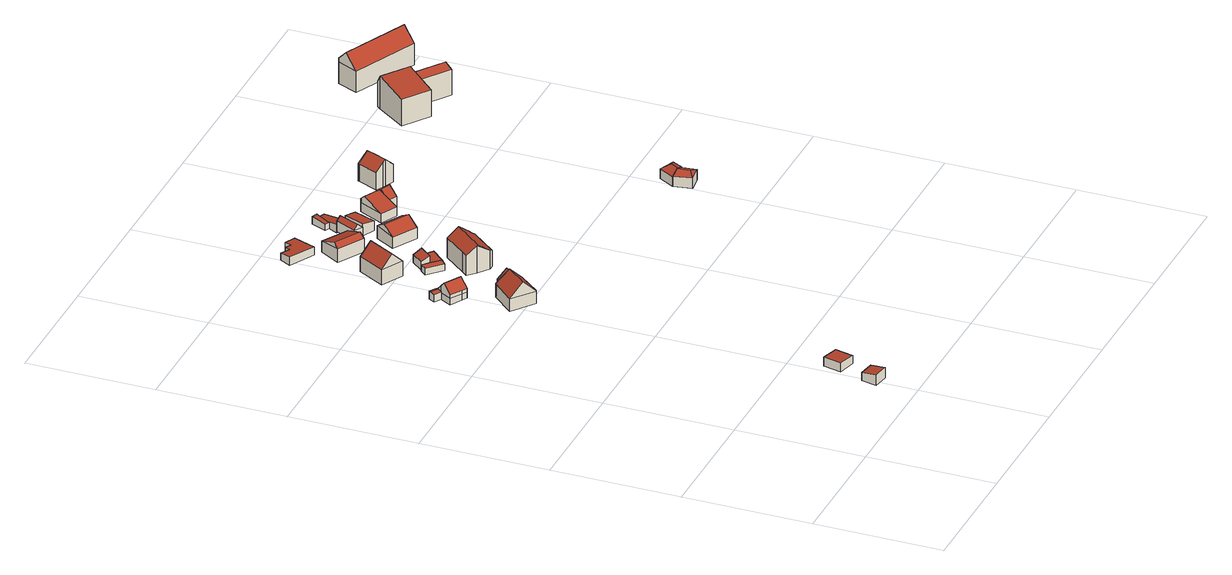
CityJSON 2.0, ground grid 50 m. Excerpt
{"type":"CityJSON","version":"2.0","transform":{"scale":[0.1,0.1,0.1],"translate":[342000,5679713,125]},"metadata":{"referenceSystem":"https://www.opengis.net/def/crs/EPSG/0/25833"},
"CityObjects":{
"building1":{"type":"Building","attributes":{"Dachtyp_tdc":"tdcPolyFlatRoof","Gemeindeschluessel":14729160,"Dachneigung":8.6,"QualitaetDacherkennung":75,"Geometrietyp2DReferenz":"3000","function":"31001_9998","roofType":"2100","measuredHeight":4.28},"geometry":[{"type":"MultiSurface","lod":"2","boundaries":[[[0,1,2,3]],[[1,4,5,2]],[[4,6,7,5]],[[6,0,3,7]],[[6,4,1,0]],[[3,2,5,7]]],"semantics":{"surfaces":[{"type":"WallSurface"},{"type":"RoofSurface"},{"type":"GroundSurface"}],"values":[0,0,0,0,1,2]}}]},
"building2":{"type":"Building","attributes":{"Dachtyp_tdc":"tdcPolyFlatRoof","Gemeindeschluessel":14729160,"Dachneigung":3.16,"QualitaetDacherkennung":64,"Geometrietyp2DReferenz":"3000","function":"31001_9998","roofType":"2100","measuredHeight":3.6},"geometry":[{"type":"MultiSurface","lod":"2","boundaries":[[[8,9,10,11]],[[9,12,13,10]],[[12,14,15,13]],[[14,8,11,15]],[[14,12,9,8]],[[11,10,13,15]]],"semantics":{"surfaces":[{"type":"WallSurface"},{"type":"RoofSurface"},{"type":"GroundSurface"}],"values":[0,0,0,0,1,2]}}]},
"building3":{"type":"Building","attributes":{"Gemeindeschluessel":14729160,"Geometrietyp2DReferenz":"3000","function":"31001_9998","roofType":"9999"},"children":["building3-1","building3-2"]},
"building3-1":{"type":"BuildingPart","attributes":{"Dachtyp_tdc":"tdcGableRoof","Dachneigung":47.3,"QualitaetDacherkennung":69,"Geometrietyp2DReferenz":"3000","roofType":"3100","measuredHeight":7.34},"parents":["building3"],"geometry":[{"type":"MultiSurface","lod":"2","boundaries":[[[16,17,18,19]],[[17,20,21,18]],[[20,22,23,21]],[[22,24,25,23]],[[26,16,19,27]],[[26,28,29,30,31,32,16]],[[31,33,34,35,32]],[[16,32,35,17]],[[17,35,34,20]],[[20,34,33,22]],[[22,33,31,30,36,24]],[[19,18,21,23,25,27]],[[27,25,24,26]],[[29,37,36,30]],[[24,36,28,26]],[[28,36,37,29]]],"semantics":{"surfaces":[{"type":"WallSurface"},{"type":"RoofSurface"},{"type":"GroundSurface"},{"type":"ClosureSurface"}],"values":[0,0,0,0,0,1,1,0,0,0,0,2,3,0,3,3]}}]},
"building3-2":{"type":"BuildingPart","attributes":{"Dachtyp_tdc":"tdcGableRoof","Dachneigung":17.5,"QualitaetDacherkennung":60,"Geometrietyp2DReferenz":"3000","roofType":"3100","measuredHeight":3.58},"parents":["building3"],"geometry":[{"type":"MultiSurface","lod":"2","boundaries":[[[36,38,39,25,24]],[[38,40,41,39]],[[40,42,26,27,41]],[[40,38,43]],[[38,36,37,43]],[[42,40,43,37,29]],[[25,39,41,27]],[[28,26,42]],[[24,25,27,26]],[[36,24,26,28]],[[42,29,28]],[[36,28,29,37]]],"semantics":{"surfaces":[{"type":"WallSurface"},{"type":"RoofSurface"},{"type":"GroundSurface"},{"type":"ClosureSurface"}],"values":[0,0,0,0,1,1,2,0,3,3,0,3]}}]},
"building4":{"type":"Building","attributes":{"Gemeindeschluessel":14729160,"Geometrietyp2DReferenz":"3000","function":"31001_9998","roofType":"9999"},"children":["building4-1","building4-2"]},
"building4-1":{"type":"BuildingPart","attributes":{"Dachtyp_tdc":"tdcGableRoof","Dachneigung":44.37,"QualitaetDacherkennung":78,"Geometrietyp2DReferenz":"3000","roofType":"3100","measuredHeight":10.51},"parents":["building4"],"geometry":[{"type":"MultiSurface","lod":"2","boundaries":[[[44,45,46,47]],[[48,49,50,51,52]],[[49,53,54,50]],[[53,44,47,54]],[[55,53,56,57,58]],[[59,60,57,56]],[[48,60,59,49]],[[49,59,56,53]],[[44,55,58,45]],[[53,55,44]],[[47,46,51,50,54]],[[52,61,48]],[[52,51,46,45]],[[52,45,62,61]],[[45,58,57,60,48,61,63,62]],[[62,63,61]]],"semantics":{"surfaces":[{"type":"WallSurface"},{"type":"RoofSurface"},{"type":"GroundSurface"},{"type":"ClosureSurface"}],"values":[0,0,0,0,1,1,0,0,0,0,2,0,3,3,0,3]}}]},
"building4-2":{"type":"BuildingPart","attributes":{"Dachtyp_tdc":"tdcGableRoof","Dachneigung":44.36,"QualitaetDacherkennung":53,"Geometrietyp2DReferenz":"3000","roofType":"3100","measuredHeight":8.65},"parents":["building4"],"geometry":[{"type":"MultiSurface","lod":"2","boundaries":[[[45,64,65,46]],[[64,66,67,65]],[[66,52,51,67]],[[66,64,68]],[[64,45,62,63,68]],[[52,66,68,63,61]],[[46,65,67,51]],[[46,51,52,45]],[[61,62,45,52]],[[63,62,61]]],"semantics":{"surfaces":[{"type":"WallSurface"},{"type":"RoofSurface"},{"type":"GroundSurface"},{"type":"ClosureSurface"}],"values":[0,0,0,0,1,1,2,3,3,3]}}]},
"building5":{"type":"Building","attributes":{"Dachtyp_tdc":"tdcGableRoof","Gemeindeschluessel":14729160,"Dachneigung":44.62,"QualitaetDacherkennung":80,"Geometrietyp2DReferenz":"3000","function":"31001_9998","roofType":"3100","measuredHeight":10.84},"geometry":[{"type":"MultiSurface","lod":"2","boundaries":[[[69,70,71,72]],[[70,73,74,71]],[[73,75,76,74]],[[75,69,72,76]],[[73,70,77]],[[69,75,78]],[[70,69,78,77]],[[75,73,77,78]],[[72,71,74,76]]],"semantics":{"surfaces":[{"type":"WallSurface"},{"type":"RoofSurface"},{"type":"GroundSurface"}],"values":[0,0,0,0,0,0,1,1,2]}}]},
"building6":{"type":"Building","attributes":{"Dachtyp_tdc":"tdcPolyFlatRoof","Gemeindeschluessel":14729160,"Dachneigung":0,"QualitaetDacherkennung":82,"Geometrietyp2DReferenz":"3000","function":"31001_9998","roofType":"1000","measuredHeight":2.55},"geometry":[{"type":"MultiSurface","lod":"2","boundaries":[[[79,80,81,82]],[[80,83,84,81]],[[83,85,86,84]],[[85,87,88,86]],[[87,79,82,88]],[[87,85,83,80,79]],[[82,81,84,86,88]]],"semantics":{"surfaces":[{"type":"WallSurface"},{"type":"RoofSurface"},{"type":"GroundSurface"}],"values":[0,0,0,0,0,1,2]}}]},
"building7":{"type":"Building","attributes":{"Dachtyp_tdc":"tdcPolyFlatRoof","Gemeindeschluessel":14729160,"Dachneigung":25.08,"QualitaetDacherkennung":75,"Geometrietyp2DReferenz":"3000","function":"31001_9998","roofType":"2100","measuredHeight":4.91},"geometry":[{"type":"MultiSurface","lod":"2","boundaries":[[[89,90,91,92]],[[90,93,94,91]],[[93,95,96,94]],[[95,97,98,96]],[[97,89,92,98]],[[97,95,93,90,89]],[[92,91,94,96,98]]],"semantics":{"surfaces":[{"type":"WallSurface"},{"type":"RoofSurface"},{"type":"GroundSurface"}],"values":[0,0,0,0,0,1,2]}}]},
"building8":{"type":"Building","attributes":{"Dachtyp_tdc":"tdcPolyFlatRoof","Gemeindeschluessel":14729160,"Dachneigung":2.7,"QualitaetDacherkennung":62,"Geometrietyp2DReferenz":"3000","function":"31001_9998","roofType":"2100","measuredHeight":2.86},"geometry":[{"type":"MultiSurface","lod":"2","boundaries":[[[99,85,86,100]],[[85,83,84,86]],[[83,101,102,84]],[[101,99,100,102]],[[101,83,85,99]],[[100,86,84,102]]],"semantics":{"surfaces":[{"type":"WallSurface"},{"type":"RoofSurface"},{"type":"GroundSurface"}],"values":[0,0,0,0,1,2]}}]},
"building9":{"type":"Building","attributes":{"Dachtyp_tdc":"tdcPolyFlatRoof","Gemeindeschluessel":14729160,"Dachneigung":5.77,"QualitaetDacherkennung":79,"Geometrietyp2DReferenz":"3000","function":"31001_9998","roofType":"2100","measuredHeight":3.42},"geometry":[{"type":"MultiSurface","lod":"2","boundaries":[[[103,104,105,106]],[[104,107,108,105]],[[107,109,110,108]],[[109,111,112,110]],[[111,113,114,112]],[[113,115,116,114]],[[115,117,118,116]],[[117,103,106,118]],[[117,115,113,111,109,107,104,103]],[[106,105,108,110,112,114,116,118]]],"semantics":{"surfaces":[{"type":"WallSurface"},{"type":"RoofSurface"},{"type":"GroundSurface"}],"values":[0,0,0,0,0,0,0,0,1,2]}}]},
"building10":{"type":"Building","attributes":{"Dachtyp_tdc":"tdcGableRoof","Gemeindeschluessel":14729160,"Dachneigung":20.6,"QualitaetDacherkennung":34,"Geometrietyp2DReferenz":"3000","function":"31001_9998","roofType":"3100","measuredHeight":7.27},"geometry":[{"type":"MultiSurface","lod":"2","boundaries":[[[119,120,121,122]],[[120,123,124,121]],[[123,125,126,124]],[[125,119,122,126]],[[123,120,127]],[[119,125,128]],[[120,119,128,127]],[[125,123,127,128]],[[122,121,124,126]]],"semantics":{"surfaces":[{"type":"WallSurface"},{"type":"RoofSurface"},{"type":"GroundSurface"}],"values":[0,0,0,0,0,0,1,1,2]}}]},
"building11":{"type":"Building","attributes":{"Dachtyp_tdc":"tdcFreeFormRoof","Gemeindeschluessel":14729160,"Dachneigung":36.42,"QualitaetDacherkennung":50,"Geometrietyp2DReferenz":"3000","function":"31001_9998","roofType":"5000","measuredHeight":11.28},"geometry":[{"type":"MultiSurface","lod":"2","boundaries":[[[129,130,131,132]],[[130,133,134,131]],[[133,135,136,134]],[[135,137,138,136]],[[137,139,140,138]],[[139,141,142,140]],[[141,143,144,142]],[[143,145,146,144]],[[145,129,132,146]],[[147,148,139,137,135,133]],[[129,145,143,141,148,147,130]],[[141,139,148]],[[133,130,147]],[[132,131,134,136,138,140,142,144,146]]],"semantics":{"surfaces":[{"type":"WallSurface"},{"type":"RoofSurface"},{"type":"GroundSurface"}],"values":[0,0,0,0,0,0,0,0,0,1,1,0,0,2]}}]},
"building12":{"type":"Building","attributes":{"Dachtyp_tdc":"tdcGableRoof","Gemeindeschluessel":14729160,"Dachneigung":33.05,"QualitaetDacherkennung":87,"Geometrietyp2DReferenz":"3000","function":"31001_9998","roofType":"3100","measuredHeight":7.6},"geometry":[{"type":"MultiSurface","lod":"2","boundaries":[[[149,150,151,152]],[[150,153,154,151]],[[153,155,156,154]],[[155,149,152,156]],[[153,150,157]],[[149,155,158]],[[150,149,158,157]],[[155,153,157,158]],[[152,151,154,156]]],"semantics":{"surfaces":[{"type":"WallSurface"},{"type":"RoofSurface"},{"type":"GroundSurface"}],"values":[0,0,0,0,0,0,1,1,2]}}]},
"building13":{"type":"Building","attributes":{"Dachtyp_tdc":"tdcGableRoof","Gemeindeschluessel":14729160,"Dachneigung":43.21,"QualitaetDacherkennung":54,"Geometrietyp2DReferenz":"3000","function":"31001_9998","roofType":"3100","measuredHeight":5.81},"geometry":[{"type":"MultiSurface","lod":"2","boundaries":[[[159,160,161,162]],[[160,163,164,161]],[[163,165,166,164]],[[165,159,162,166]],[[163,160,167]],[[159,165,168]],[[160,159,168,167]],[[165,163,167,168]],[[162,161,164,166]]],"semantics":{"surfaces":[{"type":"WallSurface"},{"type":"RoofSurface"},{"type":"GroundSurface"}],"values":[0,0,0,0,0,0,1,1,2]}}]},
"building14":{"type":"Building","attributes":{"Dachtyp_tdc":"tdcPolyFlatRoof","Gemeindeschluessel":14729160,"Dachneigung":8.73,"QualitaetDacherkennung":64,"Geometrietyp2DReferenz":"3000","function":"31001_9998","roofType":"2100","measuredHeight":4.81},"geometry":[{"type":"MultiSurface","lod":"2","boundaries":[[[169,170,171,162]],[[170,172,173,171]],[[172,174,161,173]],[[174,169,162,161]],[[174,172,170,169]],[[162,171,173,161]]],"semantics":{"surfaces":[{"type":"WallSurface"},{"type":"RoofSurface"},{"type":"GroundSurface"}],"values":[0,0,0,0,1,2]}}]},
"building15":{"type":"Building","attributes":{"Gemeindeschluessel":14729160,"Geometrietyp2DReferenz":"3000","function":"31001_9998","roofType":"9999"},"children":["building15-1","building15-2"]},
"building15-1":{"type":"BuildingPart","attributes":{"Dachtyp_tdc":"tdcPolyFlatRoof","Dachneigung":10.03,"QualitaetDacherkennung":52,"Geometrietyp2DReferenz":"3000","roofType":"2100","measuredHeight":3.46},"parents":["building15"],"geometry":[{"type":"MultiSurface","lod":"2","boundaries":[[[175,176,177,178]],[[176,179,180,177]],[[179,181,182,183,180]],[[184,175,178,185]],[[184,186,181,179,176,175]],[[178,177,180,183,185]],[[186,182,181]],[[184,185,183,182,186]]],"semantics":{"surfaces":[{"type":"WallSurface"},{"type":"RoofSurface"},{"type":"GroundSurface"},{"type":"ClosureSurface"}],"values":[0,0,0,0,1,2,0,3]}}]},
"building15-2":{"type":"BuildingPart","attributes":{"Dachtyp_tdc":"tdcPolyFlatRoof","Dachneigung":4.18,"QualitaetDacherkennung":34,"Geometrietyp2DReferenz":"3000","roofType":"2100","measuredHeight":3},"parents":["building15"],"geometry":[{"type":"MultiSurface","lod":"2","boundaries":[[[182,187,188,183]],[[187,189,190,188]],[[189,191,184,185,190]],[[189,187,182,186,191]],[[185,183,188,190]],[[186,184,191]],[[182,183,185,184,186]]],"semantics":{"surfaces":[{"type":"WallSurface"},{"type":"RoofSurface"},{"type":"GroundSurface"},{"type":"ClosureSurface"}],"values":[0,0,0,1,2,0,3]}}]},
"building16":{"type":"Building","attributes":{"Gemeindeschluessel":14729160,"Geometrietyp2DReferenz":"3000","function":"31001_9998","roofType":"9999"},"children":["building16-1","building16-2"]},
"building16-1":{"type":"BuildingPart","attributes":{"Dachtyp_tdc":"tdcGableRoof","Dachneigung":18.3,"QualitaetDacherkennung":64,"Geometrietyp2DReferenz":"3000","roofType":"3100","measuredHeight":6.74},"parents":["building16"],"geometry":[{"type":"MultiSurface","lod":"2","boundaries":[[[192,193,194,195]],[[193,196,197,194]],[[196,198,199,197]],[[198,200,201,199]],[[202,203,204,205]],[[196,193,206,207,205,204]],[[192,208,206,193]],[[198,203,202,209,200]],[[196,204,203,198]],[[201,195,194,197,199]],[[195,201,200,192]],[[209,202,205]],[[208,207,206]],[[200,209,208,192]],[[209,205,207,208]]],"semantics":{"surfaces":[{"type":"WallSurface"},{"type":"RoofSurface"},{"type":"GroundSurface"},{"type":"ClosureSurface"}],"values":[0,0,0,0,1,1,0,0,0,2,3,0,0,3,3]}}]},
"building16-2":{"type":"BuildingPart","attributes":{"Dachtyp_tdc":"tdcGableRoof","Dachneigung":40.87,"QualitaetDacherkennung":72,"Geometrietyp2DReferenz":"3000","roofType":"3100","measuredHeight":7.49},"parents":["building16"],"geometry":[{"type":"MultiSurface","lod":"2","boundaries":[[[209,210,211,201,200]],[[210,212,213,211]],[[212,208,192,195,213]],[[212,210,214]],[[210,209,205,215,214]],[[208,212,214,215,207]],[[201,211,213,195]],[[200,201,195,192]],[[200,192,208,209]],[[215,205,207]],[[209,208,207,205]]],"semantics":{"surfaces":[{"type":"WallSurface"},{"type":"RoofSurface"},{"type":"GroundSurface"},{"type":"ClosureSurface"}],"values":[0,0,0,0,1,1,2,3,3,0,3]}}]},
"building17":{"type":"Building","attributes":{"Dachtyp_tdc":"tdcGableRoof","Gemeindeschluessel":14729160,"Dachneigung":39.29,"QualitaetDacherkennung":67,"Geometrietyp2DReferenz":"3000","function":"31001_9998","roofType":"3100","measuredHeight":10.74},"geometry":[{"type":"MultiSurface","lod":"2","boundaries":[[[216,217,218,219]],[[217,220,221,218]],[[220,222,223,221]],[[222,224,225,223]],[[224,226,227,225]],[[226,228,229,227]],[[228,230,231,229]],[[230,216,219,231]],[[226,224,222,220,217,216]],[[216,230,228,226]],[[219,218,221,223,225,227,229,231]]],"semantics":{"surfaces":[{"type":"WallSurface"},{"type":"RoofSurface"},{"type":"GroundSurface"}],"values":[0,0,0,0,0,0,0,0,1,1,2]}}]},
"building18":{"type":"Building","attributes":{"Gemeindeschluessel":14729160,"Geometrietyp2DReferenz":"3000","function":"31001_9998","roofType":"9999"},"children":["building18-1","building18-2"]},
"building18-1":{"type":"BuildingPart","attributes":{"Dachtyp_tdc":"tdcHipAndGableRoof","Dachneigung":24.91,"QualitaetDacherkennung":82,"Geometrietyp2DReferenz":"3000","roofType":"5000","measuredHeight":5.65},"parents":["building18"],"geometry":[{"type":"MultiSurface","lod":"2","boundaries":[[[232,233,234,235]],[[233,236,237,234]],[[236,238,239,240,237]],[[236,233,241]],[[233,232,242,243,244,241]],[[238,236,241,244]],[[235,234,237,240]],[[245,239,238,246]],[[232,235,240,239,245]],[[238,244,243,246]],[[245,242,232]],[[246,243,242,245]]],"semantics":{"surfaces":[{"type":"WallSurface"},{"type":"RoofSurface"},{"type":"GroundSurface"},{"type":"ClosureSurface"}],"values":[0,0,0,1,1,1,2,0,3,0,0,3]}}]},
"building18-2":{"type":"BuildingPart","attributes":{"Dachtyp_tdc":"tdcHipAndGableRoof","Dachneigung":23.13,"QualitaetDacherkennung":94,"Geometrietyp2DReferenz":"3000","roofType":"5000","measuredHeight":5.64},"parents":["building18"],"geometry":[{"type":"MultiSurface","lod":"2","boundaries":[[[239,247,248,240]],[[247,249,250,248]],[[249,251,232,235,250]],[[249,247,252]],[[247,239,246,243,253,252]],[[251,249,252,253]],[[240,248,250,235]],[[245,232,251,242]],[[239,240,235,232,245]],[[251,253,243,242]],[[245,246,239]],[[242,243,246,245]]],"semantics":{"surfaces":[{"type":"WallSurface"},{"type":"RoofSurface"},{"type":"GroundSurface"},{"type":"ClosureSurface"}],"values":[0,0,0,1,1,1,2,0,3,0,0,3]}}]},
"building19":{"type":"Building","attributes":{"Gemeindeschluessel":14729160,"Geometrietyp2DReferenz":"3000","function":"31001_9998","roofType":"9999"},"children":["building19-1","building19-2"]},
"building19-1":{"type":"BuildingPart","attributes":{"Dachtyp_tdc":"tdcGableRoof","Dachneigung":48.93,"QualitaetDacherkennung":59,"Geometrietyp2DReferenz":"3000","roofType":"3100","measuredHeight":11.82},"parents":["building19"],"geometry":[{"type":"MultiSurface","lod":"2","boundaries":[[[254,255,256,257]],[[255,258,259,256]],[[260,261,262,263]],[[261,254,257,262]],[[264,258,255,254]],[[254,261,260,265,264]],[[257,256,259,266,267,263,262]],[[266,259,258,264]],[[260,263,267,265]],[[265,267,266,264]]],"semantics":{"surfaces":[{"type":"WallSurface"},{"type":"RoofSurface"},{"type":"GroundSurface"},{"type":"ClosureSurface"}],"values":[0,0,0,0,1,1,2,3,3,3]}}]},
"building19-2":{"type":"BuildingPart","attributes":{"Dachtyp_tdc":"tdcGableRoof","Dachneigung":10.06,"QualitaetDacherkennung":22,"Geometrietyp2DReferenz":"3000","roofType":"3100","measuredHeight":13.49},"parents":["building19"],"geometry":[{"type":"MultiSurface","lod":"2","boundaries":[[[268,269,270,259,258]],[[269,271,272,270]],[[271,273,274,272]],[[273,275,276,274]],[[275,277,278,276]],[[277,279,260,263,278]],[[273,271,269,268,280]],[[280,279,277,275,273]],[[263,267,266,259,270,272,274,276,278]],[[265,260,279,280]],[[267,263,260,265]],[[268,258,264,265,280]],[[258,259,266,264]],[[264,266,267,265]]],"semantics":{"surfaces":[{"type":"WallSurface"},{"type":"RoofSurface"},{"type":"GroundSurface"},{"type":"ClosureSurface"}],"values":[0,0,0,0,0,0,1,1,2,0,3,0,3,3]}}]},
"building20":{"type":"Building","attributes":{"Dachtyp_tdc":"tdcGableRoof","Gemeindeschluessel":14729160,"Dachneigung":45.99,"QualitaetDacherkennung":72,"Geometrietyp2DReferenz":"3000","function":"31001_9998","roofType":"3100","measuredHeight":14.26},"geometry":[{"type":"MultiSurface","lod":"2","boundaries":[[[281,282,283,284]],[[282,285,286,283]],[[285,287,288,286]],[[287,289,290,288]],[[289,291,292,290]],[[291,281,284,292]],[[291,293,294,281]],[[294,293,295,296,297,298]],[[281,294,298,282]],[[282,298,297,285]],[[285,297,296,287]],[[287,296,295,289]],[[289,295,293,291]],[[284,283,286,288,290,292]]],"semantics":{"surfaces":[{"type":"WallSurface"},{"type":"RoofSurface"},{"type":"GroundSurface"}],"values":[0,0,0,0,0,0,1,1,0,0,0,0,0,2]}}]}
},
"vertices":[
[141,15,268],[152,74,259],[152,74,225],[141,15,225],[211,63,259],[211,63,225],[200,4,268],[200,4,225],
[283,162,237],[212,179,241],[212,179,205],[283,162,205],[229,250,241],[229,250,205],[300,233,237],[300,233,205],
[113,1614,309],[74,1546,309],[74,1546,283],[113,1614,283],[55,1557,309],[55,1557,283],[8,1583,309],[8,1583,283],[33,1627,309],[33,1627,283],[47,1652,309],[47,1652,283],[45,1647,315],[43,1645,317],[33,1627,340],[26,1614,356],[91,1576,356],[8,1583,323],[55,1557,323],[74,1546,323],[33,1627,313],[41,1642,318],
[5,1643,313],[5,1643,283],[19,1668,315],[19,1668,283],[47,1652,315],[13,1658,318],
[179,1478,296],[195,1460,296],[195,1460,245],[179,1478,245],[247,1405,296],[189,1329,296],[189,1329,245],[247,1405,245],[247,1405,295],[104,1395,296],[104,1395,245],[179,1478,300],[147,1361,350],[214,1440,350],[195,1460,324],[189,1329,300],[247,1405,304],[246,1406,296],[196,1460,296],[221,1433,332],
[216,1487,296],[216,1487,245],[275,1441,295],[275,1441,245],[245,1464,332],
[52,1862,341],[110,1967,341],[110,1967,280],[52,1862,280],[194,1920,342],[194,1920,280],[137,1816,342],[137,1816,280],[152,1944,389],[94,1839,389],
[200,1755,289],[220,1778,289],[220,1778,263],[200,1755,263],[246,1756,289],[246,1756,263],[278,1723,289],[278,1723,263],[256,1704,289],[256,1704,263],
[246,1756,316],[220,1778,300],[220,1778,267],[246,1756,267],[259,1825,300],[259,1825,267],[285,1803,316],[285,1803,267],[284,1801,316],[284,1801,267],
[319,1771,292],[319,1771,263],[284,1801,292],[284,1801,263],
[75,2221,303],[97,2264,298],[97,2264,269],[75,2221,269],[130,2244,298],[130,2244,269],[142,2265,296],[142,2265,269],[165,2253,296],[165,2253,269],[179,2281,293],[179,2281,269],[220,2261,293],[220,2261,269],[172,2167,303],[172,2167,269],
[248,2008,330],[146,2067,330],[146,2067,275],[248,2008,275],[192,2147,321],[192,2147,275],[294,2088,321],[294,2088,275],[155,2084,348],[257,2025,348],
[384,1575,303],[364,1573,314],[364,1573,237],[384,1575,237],[323,1607,347],[323,1607,237],[292,1637,316],[292,1637,237],[309,1657,317],[309,1657,237],[384,1746,317],[384,1746,237],[453,1688,318],[453,1688,237],[451,1685,318],[451,1685,237],[466,1673,303],[466,1673,237],[327,1604,350],[420,1716,350],
[410,1871,317],[314,1926,317],[314,1926,272],[410,1871,272],[358,2001,326],[358,2001,272],[456,1945,326],[456,1945,272],[339,1968,348],[435,1912,348],
[386,2135,309],[353,2054,308],[353,2054,274],[386,2135,274],[313,2071,315],[313,2071,274],[347,2152,316],[347,2152,274],[330,2064,332],[363,2145,332],
[386,2135,322],[435,2116,314],[435,2116,274],[404,2031,313],[404,2031,274],[353,2054,322],
[428,2232,284],[386,2135,303],[386,2135,268],[428,2232,268],[347,2152,303],[347,2152,268],[365,2187,296],[365,2187,293],[365,2187,268],[395,2246,284],[395,2246,268],[369,2196,294],
[347,2195,293],[347,2195,268],[373,2255,298],[373,2255,268],[395,2246,298],
[568,2044,298],[548,2003,298],[548,2003,261],[568,2044,261],[481,2035,298],[481,2035,261],[528,2132,298],[528,2132,261],[595,2100,298],[595,2100,261],[595,2100,315],[528,2132,315],[521,2117,329],[588,2085,329],[568,2044,313],[576,2060,319],[568,2044,304],[595,2100,314],
[632,2083,314],[632,2083,261],[605,2026,304],[605,2026,261],[621,2060,336],[584,2077,336],
[745,2127,356],[736,2131,348],[736,2131,249],[745,2127,249],[705,2145,320],[705,2145,249],[739,2221,320],[739,2221,249],[741,2227,320],[741,2227,249],[782,2209,356],[782,2209,249],[819,2192,322],[819,2192,249],[782,2110,322],[782,2110,249],
[1494,1332,50],[1530,1394,50],[1530,1394,10],[1494,1332,10],[1586,1367,54],[1586,1367,10],[1566,1327,53],[1566,1327,51],[1566,1327,10],[1549,1359,66],[1499,1332,52],[1531,1330,65],[1534,1330,66],[1534,1330,51],[1562,1328,53],
[1569,1270,53],[1569,1270,10],[1508,1261,53],[1508,1261,10],[1494,1332,52],[1535,1281,66],[1529,1330,66],
[1787,2314,146],[1766,2283,132],[1766,2283,28],[1787,2314,28],[1652,2364,132],[1652,2364,28],[1695,2423,106],[1806,2342,108],[1806,2342,28],[1695,2423,28],[1674,2395,146],[1684,2408,127],[1674,2395,28],[1684,2408,28],
[1652,2364,153],[1600,2294,138],[1600,2294,28],[1500,2366,138],[1500,2366,28],[1583,2481,163],[1583,2481,28],[1593,2496,132],[1593,2496,28],[1679,2435,132],[1679,2435,28],[1695,2423,132],[1684,2408,163],
[1610,2583,145],[1648,2665,145],[1648,2665,57],[1610,2583,57],[1731,2626,145],[1731,2626,57],[1836,2578,145],[1836,2578,57],[1902,2547,145],[1902,2547,57],[1865,2465,145],[1865,2465,57],[1887,2513,200],[1632,2631,200],[1902,2547,160],[1836,2578,161],[1731,2626,161],[1648,2665,160]
]}
